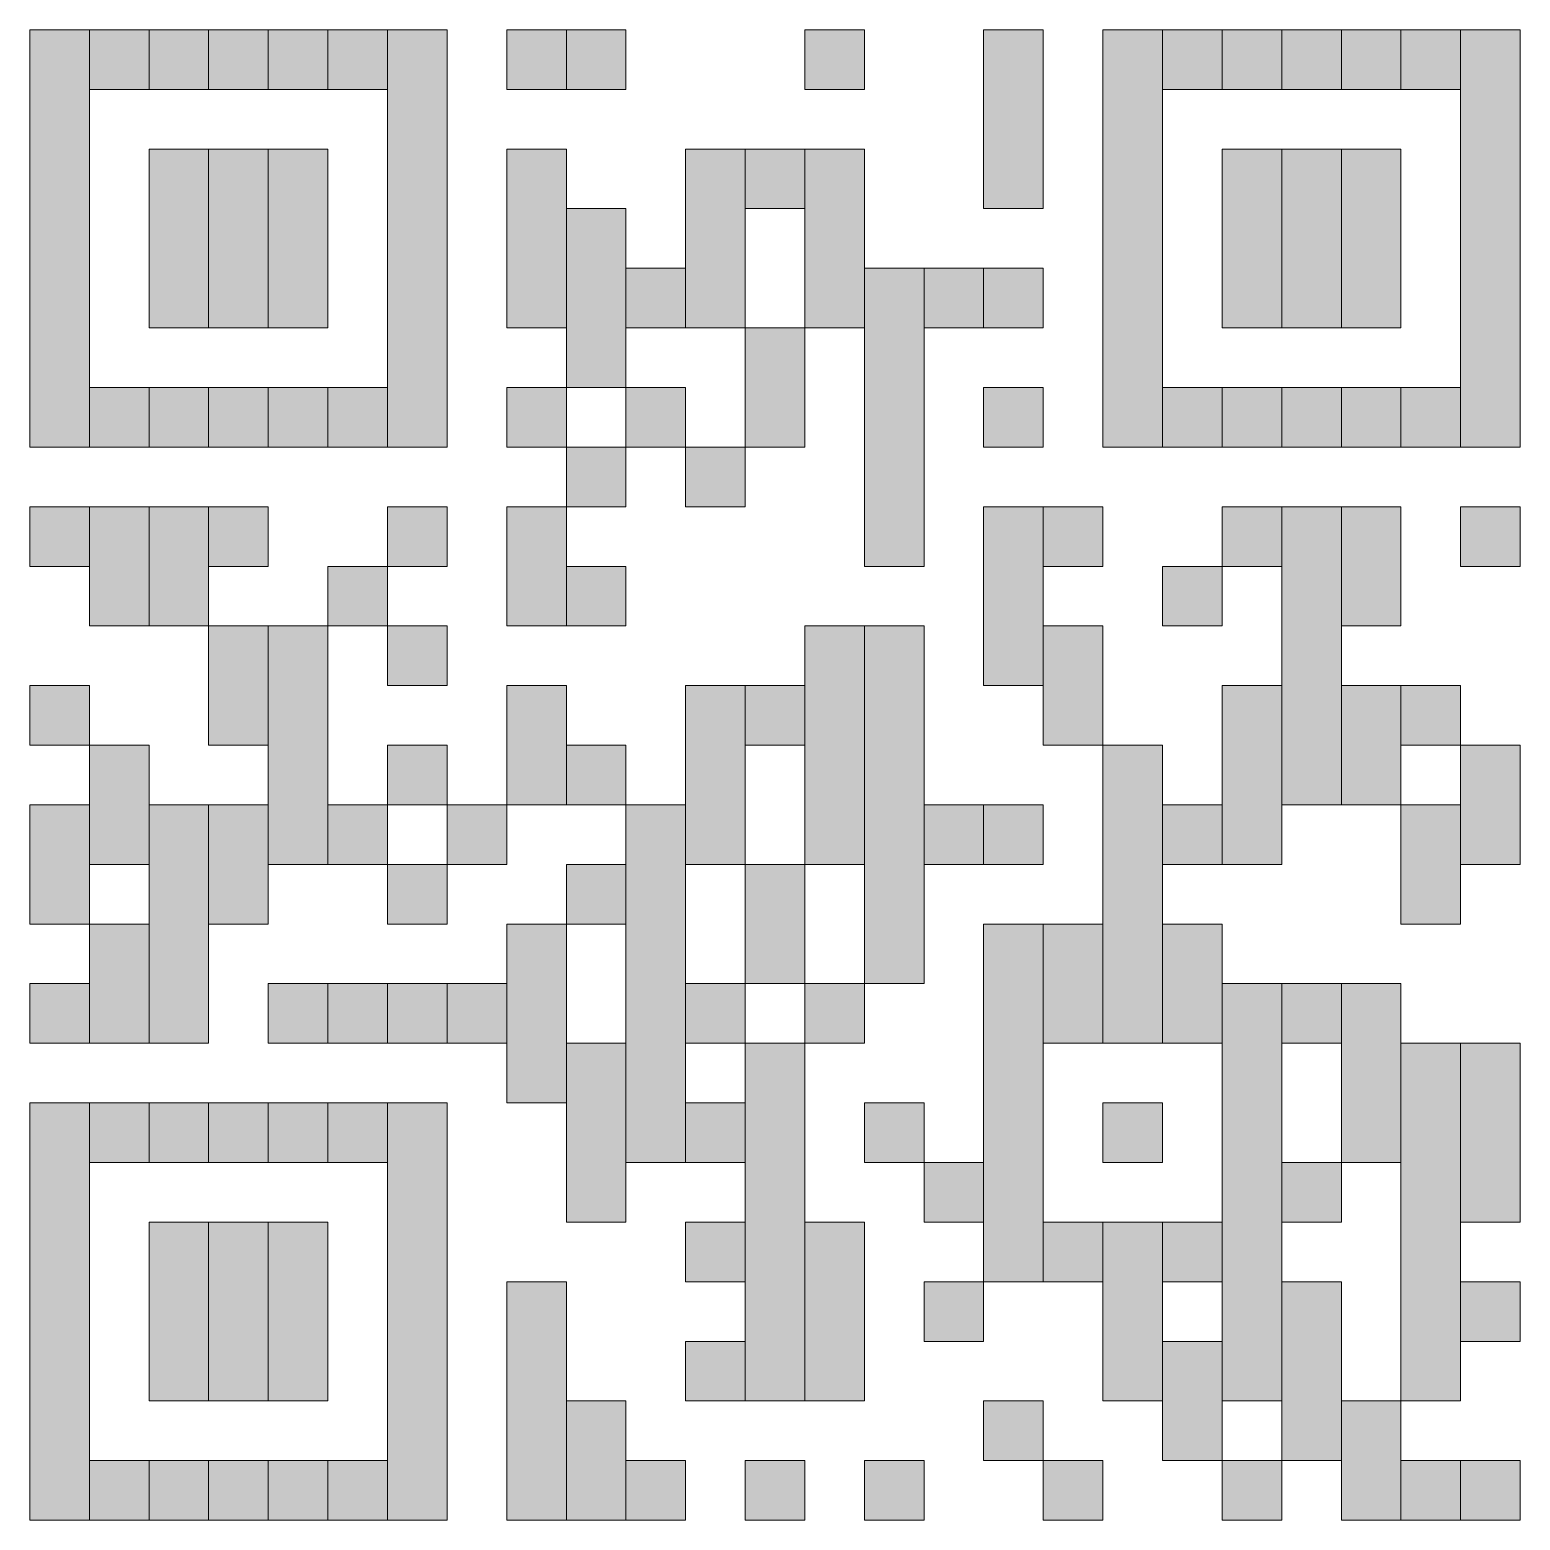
# Model space of a CAD drawing. Header units: inches. Extents: x 206 to 406, y 296 to 496.
import ezdxf

# ---------------------------------------------------------------- set-up
doc = ezdxf.new("R2010")
doc.units = ezdxf.units.IN
doc.header["$MEASUREMENT"] = 0
doc.layers.add('Layer 1', color=7, linetype='Continuous')

# ---------------------------------------------------------------- blocks, each defined once
blk = doc.blocks.new('block 2')
at = {"layer": 'Layer 1', "true_color": 0xffffff}
h = blk.add_hatch(color=7, dxfattribs=at)
h.dxf.hatch_style = 2
h.paths.add_polyline_path([(206, 440), (206, 496), (214, 496), (214, 440)])
h = blk.add_hatch(color=7, dxfattribs=at)
h.dxf.hatch_style = 2
h.paths.add_polyline_path([(214, 488), (214, 496), (222, 496), (222, 488)])
h = blk.add_hatch(color=7, dxfattribs=at)
h.dxf.hatch_style = 2
h.paths.add_polyline_path([(222, 488), (222, 496), (230, 496), (230, 488)])
h = blk.add_hatch(color=7, dxfattribs=at)
h.dxf.hatch_style = 2
h.paths.add_polyline_path([(230, 488), (230, 496), (238, 496), (238, 488)])
h = blk.add_hatch(color=7, dxfattribs=at)
h.dxf.hatch_style = 2
h.paths.add_polyline_path([(238, 488), (238, 496), (246, 496), (246, 488)])
h = blk.add_hatch(color=7, dxfattribs=at)
h.dxf.hatch_style = 2
h.paths.add_polyline_path([(246, 488), (246, 496), (254, 496), (254, 488)])
h = blk.add_hatch(color=7, dxfattribs=at)
h.dxf.hatch_style = 2
h.paths.add_polyline_path([(254, 440), (254, 496), (262, 496), (262, 440)])
h = blk.add_hatch(color=7, dxfattribs=at)
h.dxf.hatch_style = 2
h.paths.add_polyline_path([(270, 488), (270, 496), (278, 496), (278, 488)])
h = blk.add_hatch(color=7, dxfattribs=at)
h.dxf.hatch_style = 2
h.paths.add_polyline_path([(278, 488), (278, 496), (286, 496), (286, 488)])
h = blk.add_hatch(color=7, dxfattribs=at)
h.dxf.hatch_style = 2
h.paths.add_polyline_path([(310, 488), (310, 496), (318, 496), (318, 488)])
h = blk.add_hatch(color=7, dxfattribs=at)
h.dxf.hatch_style = 2
h.paths.add_polyline_path([(334, 472), (334, 496), (342, 496), (342, 472)])
h = blk.add_hatch(color=7, dxfattribs=at)
h.dxf.hatch_style = 2
h.paths.add_polyline_path([(350, 440), (350, 496), (358, 496), (358, 440)])
h = blk.add_hatch(color=7, dxfattribs=at)
h.dxf.hatch_style = 2
h.paths.add_polyline_path([(358, 488), (358, 496), (366, 496), (366, 488)])
h = blk.add_hatch(color=7, dxfattribs=at)
h.dxf.hatch_style = 2
h.paths.add_polyline_path([(366, 488), (366, 496), (374, 496), (374, 488)])
h = blk.add_hatch(color=7, dxfattribs=at)
h.dxf.hatch_style = 2
h.paths.add_polyline_path([(374, 488), (374, 496), (382, 496), (382, 488)])
h = blk.add_hatch(color=7, dxfattribs=at)
h.dxf.hatch_style = 2
h.paths.add_polyline_path([(382, 488), (382, 496), (390, 496), (390, 488)])
h = blk.add_hatch(color=7, dxfattribs=at)
h.dxf.hatch_style = 2
h.paths.add_polyline_path([(390, 488), (390, 496), (398, 496), (398, 488)])
h = blk.add_hatch(color=7, dxfattribs=at)
h.dxf.hatch_style = 2
h.paths.add_polyline_path([(398, 440), (398, 496), (406, 496), (406, 440)])
h = blk.add_hatch(color=7, dxfattribs=at)
h.dxf.hatch_style = 2
h.paths.add_polyline_path([(222, 456), (222, 480), (230, 480), (230, 456)])
h = blk.add_hatch(color=7, dxfattribs=at)
h.dxf.hatch_style = 2
h.paths.add_polyline_path([(230, 456), (230, 480), (238, 480), (238, 456)])
h = blk.add_hatch(color=7, dxfattribs=at)
h.dxf.hatch_style = 2
h.paths.add_polyline_path([(238, 456), (238, 480), (246, 480), (246, 456)])
h = blk.add_hatch(color=7, dxfattribs=at)
h.dxf.hatch_style = 2
h.paths.add_polyline_path([(270, 456), (270, 480), (278, 480), (278, 456)])
h = blk.add_hatch(color=7, dxfattribs=at)
h.dxf.hatch_style = 2
h.paths.add_polyline_path([(294, 456), (294, 480), (302, 480), (302, 456)])
h = blk.add_hatch(color=7, dxfattribs=at)
h.dxf.hatch_style = 2
h.paths.add_polyline_path([(302, 472), (302, 480), (310, 480), (310, 472)])
h = blk.add_hatch(color=7, dxfattribs=at)
h.dxf.hatch_style = 2
h.paths.add_polyline_path([(310, 456), (310, 480), (318, 480), (318, 456)])
h = blk.add_hatch(color=7, dxfattribs=at)
h.dxf.hatch_style = 2
h.paths.add_polyline_path([(366, 456), (366, 480), (374, 480), (374, 456)])
h = blk.add_hatch(color=7, dxfattribs=at)
h.dxf.hatch_style = 2
h.paths.add_polyline_path([(374, 456), (374, 480), (382, 480), (382, 456)])
h = blk.add_hatch(color=7, dxfattribs=at)
h.dxf.hatch_style = 2
h.paths.add_polyline_path([(382, 456), (382, 480), (390, 480), (390, 456)])
h = blk.add_hatch(color=7, dxfattribs=at)
h.dxf.hatch_style = 2
h.paths.add_polyline_path([(278, 448), (278, 472), (286, 472), (286, 448)])
h = blk.add_hatch(color=7, dxfattribs=at)
h.dxf.hatch_style = 2
h.paths.add_polyline_path([(286, 456), (286, 464), (294, 464), (294, 456)])
h = blk.add_hatch(color=7, dxfattribs=at)
h.dxf.hatch_style = 2
h.paths.add_polyline_path([(318, 424), (318, 464), (326, 464), (326, 424)])
h = blk.add_hatch(color=7, dxfattribs=at)
h.dxf.hatch_style = 2
h.paths.add_polyline_path([(326, 456), (326, 464), (334, 464), (334, 456)])
h = blk.add_hatch(color=7, dxfattribs=at)
h.dxf.hatch_style = 2
h.paths.add_polyline_path([(334, 456), (334, 464), (342, 464), (342, 456)])
h = blk.add_hatch(color=7, dxfattribs=at)
h.dxf.hatch_style = 2
h.paths.add_polyline_path([(302, 440), (302, 456), (310, 456), (310, 440)])
h = blk.add_hatch(color=7, dxfattribs=at)
h.dxf.hatch_style = 2
h.paths.add_polyline_path([(214, 440), (214, 448), (222, 448), (222, 440)])
h = blk.add_hatch(color=7, dxfattribs=at)
h.dxf.hatch_style = 2
h.paths.add_polyline_path([(222, 440), (222, 448), (230, 448), (230, 440)])
h = blk.add_hatch(color=7, dxfattribs=at)
h.dxf.hatch_style = 2
h.paths.add_polyline_path([(230, 440), (230, 448), (238, 448), (238, 440)])
h = blk.add_hatch(color=7, dxfattribs=at)
h.dxf.hatch_style = 2
h.paths.add_polyline_path([(238, 440), (238, 448), (246, 448), (246, 440)])
h = blk.add_hatch(color=7, dxfattribs=at)
h.dxf.hatch_style = 2
h.paths.add_polyline_path([(246, 440), (246, 448), (254, 448), (254, 440)])
h = blk.add_hatch(color=7, dxfattribs=at)
h.dxf.hatch_style = 2
h.paths.add_polyline_path([(270, 440), (270, 448), (278, 448), (278, 440)])
h = blk.add_hatch(color=7, dxfattribs=at)
h.dxf.hatch_style = 2
h.paths.add_polyline_path([(286, 440), (286, 448), (294, 448), (294, 440)])
h = blk.add_hatch(color=7, dxfattribs=at)
h.dxf.hatch_style = 2
h.paths.add_polyline_path([(334, 440), (334, 448), (342, 448), (342, 440)])
h = blk.add_hatch(color=7, dxfattribs=at)
h.dxf.hatch_style = 2
h.paths.add_polyline_path([(358, 440), (358, 448), (366, 448), (366, 440)])
h = blk.add_hatch(color=7, dxfattribs=at)
h.dxf.hatch_style = 2
h.paths.add_polyline_path([(366, 440), (366, 448), (374, 448), (374, 440)])
h = blk.add_hatch(color=7, dxfattribs=at)
h.dxf.hatch_style = 2
h.paths.add_polyline_path([(374, 440), (374, 448), (382, 448), (382, 440)])
h = blk.add_hatch(color=7, dxfattribs=at)
h.dxf.hatch_style = 2
h.paths.add_polyline_path([(382, 440), (382, 448), (390, 448), (390, 440)])
h = blk.add_hatch(color=7, dxfattribs=at)
h.dxf.hatch_style = 2
h.paths.add_polyline_path([(390, 440), (390, 448), (398, 448), (398, 440)])
h = blk.add_hatch(color=7, dxfattribs=at)
h.dxf.hatch_style = 2
h.paths.add_polyline_path([(278, 432), (278, 440), (286, 440), (286, 432)])
h = blk.add_hatch(color=7, dxfattribs=at)
h.dxf.hatch_style = 2
h.paths.add_polyline_path([(294, 432), (294, 440), (302, 440), (302, 432)])
h = blk.add_hatch(color=7, dxfattribs=at)
h.dxf.hatch_style = 2
h.paths.add_polyline_path([(206, 424), (206, 432), (214, 432), (214, 424)])
h = blk.add_hatch(color=7, dxfattribs=at)
h.dxf.hatch_style = 2
h.paths.add_polyline_path([(214, 416), (214, 432), (222, 432), (222, 416)])
h = blk.add_hatch(color=7, dxfattribs=at)
h.dxf.hatch_style = 2
h.paths.add_polyline_path([(222, 416), (222, 432), (230, 432), (230, 416)])
h = blk.add_hatch(color=7, dxfattribs=at)
h.dxf.hatch_style = 2
h.paths.add_polyline_path([(230, 424), (230, 432), (238, 432), (238, 424)])
h = blk.add_hatch(color=7, dxfattribs=at)
h.dxf.hatch_style = 2
h.paths.add_polyline_path([(254, 424), (254, 432), (262, 432), (262, 424)])
h = blk.add_hatch(color=7, dxfattribs=at)
h.dxf.hatch_style = 2
h.paths.add_polyline_path([(270, 416), (270, 432), (278, 432), (278, 416)])
h = blk.add_hatch(color=7, dxfattribs=at)
h.dxf.hatch_style = 2
h.paths.add_polyline_path([(334, 408), (334, 432), (342, 432), (342, 408)])
h = blk.add_hatch(color=7, dxfattribs=at)
h.dxf.hatch_style = 2
h.paths.add_polyline_path([(342, 424), (342, 432), (350, 432), (350, 424)])
h = blk.add_hatch(color=7, dxfattribs=at)
h.dxf.hatch_style = 2
h.paths.add_polyline_path([(366, 424), (366, 432), (374, 432), (374, 424)])
h = blk.add_hatch(color=7, dxfattribs=at)
h.dxf.hatch_style = 2
h.paths.add_polyline_path([(374, 392), (374, 432), (382, 432), (382, 392)])
h = blk.add_hatch(color=7, dxfattribs=at)
h.dxf.hatch_style = 2
h.paths.add_polyline_path([(382, 416), (382, 432), (390, 432), (390, 416)])
h = blk.add_hatch(color=7, dxfattribs=at)
h.dxf.hatch_style = 2
h.paths.add_polyline_path([(398, 424), (398, 432), (406, 432), (406, 424)])
h = blk.add_hatch(color=7, dxfattribs=at)
h.dxf.hatch_style = 2
h.paths.add_polyline_path([(246, 416), (246, 424), (254, 424), (254, 416)])
h = blk.add_hatch(color=7, dxfattribs=at)
h.dxf.hatch_style = 2
h.paths.add_polyline_path([(278, 416), (278, 424), (286, 424), (286, 416)])
h = blk.add_hatch(color=7, dxfattribs=at)
h.dxf.hatch_style = 2
h.paths.add_polyline_path([(358, 416), (358, 424), (366, 424), (366, 416)])
h = blk.add_hatch(color=7, dxfattribs=at)
h.dxf.hatch_style = 2
h.paths.add_polyline_path([(230, 400), (230, 416), (238, 416), (238, 400)])
h = blk.add_hatch(color=7, dxfattribs=at)
h.dxf.hatch_style = 2
h.paths.add_polyline_path([(238, 384), (238, 416), (246, 416), (246, 384)])
h = blk.add_hatch(color=7, dxfattribs=at)
h.dxf.hatch_style = 2
h.paths.add_polyline_path([(254, 408), (254, 416), (262, 416), (262, 408)])
h = blk.add_hatch(color=7, dxfattribs=at)
h.dxf.hatch_style = 2
h.paths.add_polyline_path([(310, 384), (310, 416), (318, 416), (318, 384)])
h = blk.add_hatch(color=7, dxfattribs=at)
h.dxf.hatch_style = 2
h.paths.add_polyline_path([(318, 368), (318, 416), (326, 416), (326, 368)])
h = blk.add_hatch(color=7, dxfattribs=at)
h.dxf.hatch_style = 2
h.paths.add_polyline_path([(342, 400), (342, 416), (350, 416), (350, 400)])
h = blk.add_hatch(color=7, dxfattribs=at)
h.dxf.hatch_style = 2
h.paths.add_polyline_path([(206, 400), (206, 408), (214, 408), (214, 400)])
h = blk.add_hatch(color=7, dxfattribs=at)
h.dxf.hatch_style = 2
h.paths.add_polyline_path([(270, 392), (270, 408), (278, 408), (278, 392)])
h = blk.add_hatch(color=7, dxfattribs=at)
h.dxf.hatch_style = 2
h.paths.add_polyline_path([(294, 384), (294, 408), (302, 408), (302, 384)])
h = blk.add_hatch(color=7, dxfattribs=at)
h.dxf.hatch_style = 2
h.paths.add_polyline_path([(302, 400), (302, 408), (310, 408), (310, 400)])
h = blk.add_hatch(color=7, dxfattribs=at)
h.dxf.hatch_style = 2
h.paths.add_polyline_path([(366, 384), (366, 408), (374, 408), (374, 384)])
h = blk.add_hatch(color=7, dxfattribs=at)
h.dxf.hatch_style = 2
h.paths.add_polyline_path([(382, 392), (382, 408), (390, 408), (390, 392)])
h = blk.add_hatch(color=7, dxfattribs=at)
h.dxf.hatch_style = 2
h.paths.add_polyline_path([(390, 400), (390, 408), (398, 408), (398, 400)])
h = blk.add_hatch(color=7, dxfattribs=at)
h.dxf.hatch_style = 2
h.paths.add_polyline_path([(214, 384), (214, 400), (222, 400), (222, 384)])
h = blk.add_hatch(color=7, dxfattribs=at)
h.dxf.hatch_style = 2
h.paths.add_polyline_path([(254, 392), (254, 400), (262, 400), (262, 392)])
h = blk.add_hatch(color=7, dxfattribs=at)
h.dxf.hatch_style = 2
h.paths.add_polyline_path([(278, 392), (278, 400), (286, 400), (286, 392)])
h = blk.add_hatch(color=7, dxfattribs=at)
h.dxf.hatch_style = 2
h.paths.add_polyline_path([(350, 360), (350, 400), (358, 400), (358, 360)])
h = blk.add_hatch(color=7, dxfattribs=at)
h.dxf.hatch_style = 2
h.paths.add_polyline_path([(398, 384), (398, 400), (406, 400), (406, 384)])
h = blk.add_hatch(color=7, dxfattribs=at)
h.dxf.hatch_style = 2
h.paths.add_polyline_path([(206, 376), (206, 392), (214, 392), (214, 376)])
h = blk.add_hatch(color=7, dxfattribs=at)
h.dxf.hatch_style = 2
h.paths.add_polyline_path([(222, 360), (222, 392), (230, 392), (230, 360)])
h = blk.add_hatch(color=7, dxfattribs=at)
h.dxf.hatch_style = 2
h.paths.add_polyline_path([(230, 376), (230, 392), (238, 392), (238, 376)])
h = blk.add_hatch(color=7, dxfattribs=at)
h.dxf.hatch_style = 2
h.paths.add_polyline_path([(246, 384), (246, 392), (254, 392), (254, 384)])
h = blk.add_hatch(color=7, dxfattribs=at)
h.dxf.hatch_style = 2
h.paths.add_polyline_path([(262, 384), (262, 392), (270, 392), (270, 384)])
h = blk.add_hatch(color=7, dxfattribs=at)
h.dxf.hatch_style = 2
h.paths.add_polyline_path([(286, 344), (286, 392), (294, 392), (294, 344)])
h = blk.add_hatch(color=7, dxfattribs=at)
h.dxf.hatch_style = 2
h.paths.add_polyline_path([(326, 384), (326, 392), (334, 392), (334, 384)])
h = blk.add_hatch(color=7, dxfattribs=at)
h.dxf.hatch_style = 2
h.paths.add_polyline_path([(334, 384), (334, 392), (342, 392), (342, 384)])
h = blk.add_hatch(color=7, dxfattribs=at)
h.dxf.hatch_style = 2
h.paths.add_polyline_path([(358, 384), (358, 392), (366, 392), (366, 384)])
h = blk.add_hatch(color=7, dxfattribs=at)
h.dxf.hatch_style = 2
h.paths.add_polyline_path([(390, 376), (390, 392), (398, 392), (398, 376)])
h = blk.add_hatch(color=7, dxfattribs=at)
h.dxf.hatch_style = 2
h.paths.add_polyline_path([(254, 376), (254, 384), (262, 384), (262, 376)])
h = blk.add_hatch(color=7, dxfattribs=at)
h.dxf.hatch_style = 2
h.paths.add_polyline_path([(278, 376), (278, 384), (286, 384), (286, 376)])
h = blk.add_hatch(color=7, dxfattribs=at)
h.dxf.hatch_style = 2
h.paths.add_polyline_path([(302, 368), (302, 384), (310, 384), (310, 368)])
h = blk.add_hatch(color=7, dxfattribs=at)
h.dxf.hatch_style = 2
h.paths.add_polyline_path([(214, 360), (214, 376), (222, 376), (222, 360)])
h = blk.add_hatch(color=7, dxfattribs=at)
h.dxf.hatch_style = 2
h.paths.add_polyline_path([(270, 352), (270, 376), (278, 376), (278, 352)])
h = blk.add_hatch(color=7, dxfattribs=at)
h.dxf.hatch_style = 2
h.paths.add_polyline_path([(334, 328), (334, 376), (342, 376), (342, 328)])
h = blk.add_hatch(color=7, dxfattribs=at)
h.dxf.hatch_style = 2
h.paths.add_polyline_path([(342, 360), (342, 376), (350, 376), (350, 360)])
h = blk.add_hatch(color=7, dxfattribs=at)
h.dxf.hatch_style = 2
h.paths.add_polyline_path([(358, 360), (358, 376), (366, 376), (366, 360)])
h = blk.add_hatch(color=7, dxfattribs=at)
h.dxf.hatch_style = 2
h.paths.add_polyline_path([(206, 360), (206, 368), (214, 368), (214, 360)])
h = blk.add_hatch(color=7, dxfattribs=at)
h.dxf.hatch_style = 2
h.paths.add_polyline_path([(238, 360), (238, 368), (246, 368), (246, 360)])
h = blk.add_hatch(color=7, dxfattribs=at)
h.dxf.hatch_style = 2
h.paths.add_polyline_path([(246, 360), (246, 368), (254, 368), (254, 360)])
h = blk.add_hatch(color=7, dxfattribs=at)
h.dxf.hatch_style = 2
h.paths.add_polyline_path([(254, 360), (254, 368), (262, 368), (262, 360)])
h = blk.add_hatch(color=7, dxfattribs=at)
h.dxf.hatch_style = 2
h.paths.add_polyline_path([(262, 360), (262, 368), (270, 368), (270, 360)])
h = blk.add_hatch(color=7, dxfattribs=at)
h.dxf.hatch_style = 2
h.paths.add_polyline_path([(294, 360), (294, 368), (302, 368), (302, 360)])
h = blk.add_hatch(color=7, dxfattribs=at)
h.dxf.hatch_style = 2
h.paths.add_polyline_path([(310, 360), (310, 368), (318, 368), (318, 360)])
h = blk.add_hatch(color=7, dxfattribs=at)
h.dxf.hatch_style = 2
h.paths.add_polyline_path([(366, 312), (366, 368), (374, 368), (374, 312)])
h = blk.add_hatch(color=7, dxfattribs=at)
h.dxf.hatch_style = 2
h.paths.add_polyline_path([(374, 360), (374, 368), (382, 368), (382, 360)])
h = blk.add_hatch(color=7, dxfattribs=at)
h.dxf.hatch_style = 2
h.paths.add_polyline_path([(382, 344), (382, 368), (390, 368), (390, 344)])
h = blk.add_hatch(color=7, dxfattribs=at)
h.dxf.hatch_style = 2
h.paths.add_polyline_path([(278, 336), (278, 360), (286, 360), (286, 336)])
h = blk.add_hatch(color=7, dxfattribs=at)
h.dxf.hatch_style = 2
h.paths.add_polyline_path([(302, 312), (302, 360), (310, 360), (310, 312)])
h = blk.add_hatch(color=7, dxfattribs=at)
h.dxf.hatch_style = 2
h.paths.add_polyline_path([(390, 312), (390, 360), (398, 360), (398, 312)])
h = blk.add_hatch(color=7, dxfattribs=at)
h.dxf.hatch_style = 2
h.paths.add_polyline_path([(398, 336), (398, 360), (406, 360), (406, 336)])
h = blk.add_hatch(color=7, dxfattribs=at)
h.dxf.hatch_style = 2
h.paths.add_polyline_path([(206, 296), (206, 352), (214, 352), (214, 296)])
h = blk.add_hatch(color=7, dxfattribs=at)
h.dxf.hatch_style = 2
h.paths.add_polyline_path([(214, 344), (214, 352), (222, 352), (222, 344)])
h = blk.add_hatch(color=7, dxfattribs=at)
h.dxf.hatch_style = 2
h.paths.add_polyline_path([(222, 344), (222, 352), (230, 352), (230, 344)])
h = blk.add_hatch(color=7, dxfattribs=at)
h.dxf.hatch_style = 2
h.paths.add_polyline_path([(230, 344), (230, 352), (238, 352), (238, 344)])
h = blk.add_hatch(color=7, dxfattribs=at)
h.dxf.hatch_style = 2
h.paths.add_polyline_path([(238, 344), (238, 352), (246, 352), (246, 344)])
h = blk.add_hatch(color=7, dxfattribs=at)
h.dxf.hatch_style = 2
h.paths.add_polyline_path([(246, 344), (246, 352), (254, 352), (254, 344)])
h = blk.add_hatch(color=7, dxfattribs=at)
h.dxf.hatch_style = 2
h.paths.add_polyline_path([(254, 296), (254, 352), (262, 352), (262, 296)])
h = blk.add_hatch(color=7, dxfattribs=at)
h.dxf.hatch_style = 2
h.paths.add_polyline_path([(294, 344), (294, 352), (302, 352), (302, 344)])
h = blk.add_hatch(color=7, dxfattribs=at)
h.dxf.hatch_style = 2
h.paths.add_polyline_path([(318, 344), (318, 352), (326, 352), (326, 344)])
h = blk.add_hatch(color=7, dxfattribs=at)
h.dxf.hatch_style = 2
h.paths.add_polyline_path([(350, 344), (350, 352), (358, 352), (358, 344)])
h = blk.add_hatch(color=7, dxfattribs=at)
h.dxf.hatch_style = 2
h.paths.add_polyline_path([(326, 336), (326, 344), (334, 344), (334, 336)])
h = blk.add_hatch(color=7, dxfattribs=at)
h.dxf.hatch_style = 2
h.paths.add_polyline_path([(374, 336), (374, 344), (382, 344), (382, 336)])
h = blk.add_hatch(color=7, dxfattribs=at)
h.dxf.hatch_style = 2
h.paths.add_polyline_path([(222, 312), (222, 336), (230, 336), (230, 312)])
h = blk.add_hatch(color=7, dxfattribs=at)
h.dxf.hatch_style = 2
h.paths.add_polyline_path([(230, 312), (230, 336), (238, 336), (238, 312)])
h = blk.add_hatch(color=7, dxfattribs=at)
h.dxf.hatch_style = 2
h.paths.add_polyline_path([(238, 312), (238, 336), (246, 336), (246, 312)])
h = blk.add_hatch(color=7, dxfattribs=at)
h.dxf.hatch_style = 2
h.paths.add_polyline_path([(294, 328), (294, 336), (302, 336), (302, 328)])
h = blk.add_hatch(color=7, dxfattribs=at)
h.dxf.hatch_style = 2
h.paths.add_polyline_path([(310, 312), (310, 336), (318, 336), (318, 312)])
h = blk.add_hatch(color=7, dxfattribs=at)
h.dxf.hatch_style = 2
h.paths.add_polyline_path([(342, 328), (342, 336), (350, 336), (350, 328)])
h = blk.add_hatch(color=7, dxfattribs=at)
h.dxf.hatch_style = 2
h.paths.add_polyline_path([(350, 312), (350, 336), (358, 336), (358, 312)])
h = blk.add_hatch(color=7, dxfattribs=at)
h.dxf.hatch_style = 2
h.paths.add_polyline_path([(358, 328), (358, 336), (366, 336), (366, 328)])
h = blk.add_hatch(color=7, dxfattribs=at)
h.dxf.hatch_style = 2
h.paths.add_polyline_path([(270, 296), (270, 328), (278, 328), (278, 296)])
h = blk.add_hatch(color=7, dxfattribs=at)
h.dxf.hatch_style = 2
h.paths.add_polyline_path([(326, 320), (326, 328), (334, 328), (334, 320)])
h = blk.add_hatch(color=7, dxfattribs=at)
h.dxf.hatch_style = 2
h.paths.add_polyline_path([(374, 304), (374, 328), (382, 328), (382, 304)])
h = blk.add_hatch(color=7, dxfattribs=at)
h.dxf.hatch_style = 2
h.paths.add_polyline_path([(398, 320), (398, 328), (406, 328), (406, 320)])
h = blk.add_hatch(color=7, dxfattribs=at)
h.dxf.hatch_style = 2
h.paths.add_polyline_path([(294, 312), (294, 320), (302, 320), (302, 312)])
h = blk.add_hatch(color=7, dxfattribs=at)
h.dxf.hatch_style = 2
h.paths.add_polyline_path([(358, 304), (358, 320), (366, 320), (366, 304)])
h = blk.add_hatch(color=7, dxfattribs=at)
h.dxf.hatch_style = 2
h.paths.add_polyline_path([(278, 296), (278, 312), (286, 312), (286, 296)])
h = blk.add_hatch(color=7, dxfattribs=at)
h.dxf.hatch_style = 2
h.paths.add_polyline_path([(334, 304), (334, 312), (342, 312), (342, 304)])
h = blk.add_hatch(color=7, dxfattribs=at)
h.dxf.hatch_style = 2
h.paths.add_polyline_path([(382, 296), (382, 312), (390, 312), (390, 296)])
h = blk.add_hatch(color=7, dxfattribs=at)
h.dxf.hatch_style = 2
h.paths.add_polyline_path([(214, 296), (214, 304), (222, 304), (222, 296)])
h = blk.add_hatch(color=7, dxfattribs=at)
h.dxf.hatch_style = 2
h.paths.add_polyline_path([(222, 296), (222, 304), (230, 304), (230, 296)])
h = blk.add_hatch(color=7, dxfattribs=at)
h.dxf.hatch_style = 2
h.paths.add_polyline_path([(230, 296), (230, 304), (238, 304), (238, 296)])
h = blk.add_hatch(color=7, dxfattribs=at)
h.dxf.hatch_style = 2
h.paths.add_polyline_path([(238, 296), (238, 304), (246, 304), (246, 296)])
h = blk.add_hatch(color=7, dxfattribs=at)
h.dxf.hatch_style = 2
h.paths.add_polyline_path([(246, 296), (246, 304), (254, 304), (254, 296)])
h = blk.add_hatch(color=7, dxfattribs=at)
h.dxf.hatch_style = 2
h.paths.add_polyline_path([(286, 296), (286, 304), (294, 304), (294, 296)])
h = blk.add_hatch(color=7, dxfattribs=at)
h.dxf.hatch_style = 2
h.paths.add_polyline_path([(302, 296), (302, 304), (310, 304), (310, 296)])
h = blk.add_hatch(color=7, dxfattribs=at)
h.dxf.hatch_style = 2
h.paths.add_polyline_path([(318, 296), (318, 304), (326, 304), (326, 296)])
h = blk.add_hatch(color=7, dxfattribs=at)
h.dxf.hatch_style = 2
h.paths.add_polyline_path([(342, 296), (342, 304), (350, 304), (350, 296)])
h = blk.add_hatch(color=7, dxfattribs=at)
h.dxf.hatch_style = 2
h.paths.add_polyline_path([(366, 296), (366, 304), (374, 304), (374, 296)])
h = blk.add_hatch(color=7, dxfattribs=at)
h.dxf.hatch_style = 2
h.paths.add_polyline_path([(390, 296), (390, 304), (398, 304), (398, 296)])
h = blk.add_hatch(color=7, dxfattribs=at)
h.dxf.hatch_style = 2
h.paths.add_polyline_path([(398, 296), (398, 304), (406, 304), (406, 296)])
at = {"layer": 'Layer 1', "lineweight": 0}
for points in [[(206, 440), (206, 496), (214, 496), (214, 440), (206, 440)], [(214, 488), (214, 496), (222, 496), (222, 488), (214, 488)], [(222, 488), (222, 496), (230, 496), (230, 488), (222, 488)], [(230, 488), (230, 496), (238, 496), (238, 488), (230, 488)], [(238, 488), (238, 496), (246, 496), (246, 488), (238, 488)], [(246, 488), (246, 496), (254, 496), (254, 488), (246, 488)], [(254, 440), (254, 496), (262, 496), (262, 440), (254, 440)], [(270, 488), (270, 496), (278, 496), (278, 488), (270, 488)], [(278, 488), (278, 496), (286, 496), (286, 488), (278, 488)], [(310, 488), (310, 496), (318, 496), (318, 488), (310, 488)], [(334, 472), (334, 496), (342, 496), (342, 472), (334, 472)], [(350, 440), (350, 496), (358, 496), (358, 440), (350, 440)], [(358, 488), (358, 496), (366, 496), (366, 488), (358, 488)], [(366, 488), (366, 496), (374, 496), (374, 488), (366, 488)], [(374, 488), (374, 496), (382, 496), (382, 488), (374, 488)], [(382, 488), (382, 496), (390, 496), (390, 488), (382, 488)], [(390, 488), (390, 496), (398, 496), (398, 488), (390, 488)], [(398, 440), (398, 496), (406, 496), (406, 440), (398, 440)], [(222, 456), (222, 480), (230, 480), (230, 456), (222, 456)], [(230, 456), (230, 480), (238, 480), (238, 456), (230, 456)], [(238, 456), (238, 480), (246, 480), (246, 456), (238, 456)], [(270, 456), (270, 480), (278, 480), (278, 456), (270, 456)], [(294, 456), (294, 480), (302, 480), (302, 456), (294, 456)], [(302, 472), (302, 480), (310, 480), (310, 472), (302, 472)], [(310, 456), (310, 480), (318, 480), (318, 456), (310, 456)], [(366, 456), (366, 480), (374, 480), (374, 456), (366, 456)], [(374, 456), (374, 480), (382, 480), (382, 456), (374, 456)], [(382, 456), (382, 480), (390, 480), (390, 456), (382, 456)], [(278, 448), (278, 472), (286, 472), (286, 448), (278, 448)], [(286, 456), (286, 464), (294, 464), (294, 456), (286, 456)], [(318, 424), (318, 464), (326, 464), (326, 424), (318, 424)], [(326, 456), (326, 464), (334, 464), (334, 456), (326, 456)], [(334, 456), (334, 464), (342, 464), (342, 456), (334, 456)], [(302, 440), (302, 456), (310, 456), (310, 440), (302, 440)], [(214, 440), (214, 448), (222, 448), (222, 440), (214, 440)], [(222, 440), (222, 448), (230, 448), (230, 440), (222, 440)], [(230, 440), (230, 448), (238, 448), (238, 440), (230, 440)], [(238, 440), (238, 448), (246, 448), (246, 440), (238, 440)], [(246, 440), (246, 448), (254, 448), (254, 440), (246, 440)], [(270, 440), (270, 448), (278, 448), (278, 440), (270, 440)], [(286, 440), (286, 448), (294, 448), (294, 440), (286, 440)], [(334, 440), (334, 448), (342, 448), (342, 440), (334, 440)], [(358, 440), (358, 448), (366, 448), (366, 440), (358, 440)], [(366, 440), (366, 448), (374, 448), (374, 440), (366, 440)], [(374, 440), (374, 448), (382, 448), (382, 440), (374, 440)], [(382, 440), (382, 448), (390, 448), (390, 440), (382, 440)], [(390, 440), (390, 448), (398, 448), (398, 440), (390, 440)], [(278, 432), (278, 440), (286, 440), (286, 432), (278, 432)], [(294, 432), (294, 440), (302, 440), (302, 432), (294, 432)], [(206, 424), (206, 432), (214, 432), (214, 424), (206, 424)], [(214, 416), (214, 432), (222, 432), (222, 416), (214, 416)], [(222, 416), (222, 432), (230, 432), (230, 416), (222, 416)], [(230, 424), (230, 432), (238, 432), (238, 424), (230, 424)], [(254, 424), (254, 432), (262, 432), (262, 424), (254, 424)], [(270, 416), (270, 432), (278, 432), (278, 416), (270, 416)], [(334, 408), (334, 432), (342, 432), (342, 408), (334, 408)], [(342, 424), (342, 432), (350, 432), (350, 424), (342, 424)], [(366, 424), (366, 432), (374, 432), (374, 424), (366, 424)], [(374, 392), (374, 432), (382, 432), (382, 392), (374, 392)], [(382, 416), (382, 432), (390, 432), (390, 416), (382, 416)], [(398, 424), (398, 432), (406, 432), (406, 424), (398, 424)], [(246, 416), (246, 424), (254, 424), (254, 416), (246, 416)], [(278, 416), (278, 424), (286, 424), (286, 416), (278, 416)], [(358, 416), (358, 424), (366, 424), (366, 416), (358, 416)], [(230, 400), (230, 416), (238, 416), (238, 400), (230, 400)], [(238, 384), (238, 416), (246, 416), (246, 384), (238, 384)], [(254, 408), (254, 416), (262, 416), (262, 408), (254, 408)], [(310, 384), (310, 416), (318, 416), (318, 384), (310, 384)], [(318, 368), (318, 416), (326, 416), (326, 368), (318, 368)], [(342, 400), (342, 416), (350, 416), (350, 400), (342, 400)], [(206, 400), (206, 408), (214, 408), (214, 400), (206, 400)], [(270, 392), (270, 408), (278, 408), (278, 392), (270, 392)], [(294, 384), (294, 408), (302, 408), (302, 384), (294, 384)], [(302, 400), (302, 408), (310, 408), (310, 400), (302, 400)], [(366, 384), (366, 408), (374, 408), (374, 384), (366, 384)], [(382, 392), (382, 408), (390, 408), (390, 392), (382, 392)], [(390, 400), (390, 408), (398, 408), (398, 400), (390, 400)], [(214, 384), (214, 400), (222, 400), (222, 384), (214, 384)], [(254, 392), (254, 400), (262, 400), (262, 392), (254, 392)], [(278, 392), (278, 400), (286, 400), (286, 392), (278, 392)], [(350, 360), (350, 400), (358, 400), (358, 360), (350, 360)], [(398, 384), (398, 400), (406, 400), (406, 384), (398, 384)], [(206, 376), (206, 392), (214, 392), (214, 376), (206, 376)], [(222, 360), (222, 392), (230, 392), (230, 360), (222, 360)], [(230, 376), (230, 392), (238, 392), (238, 376), (230, 376)], [(246, 384), (246, 392), (254, 392), (254, 384), (246, 384)], [(262, 384), (262, 392), (270, 392), (270, 384), (262, 384)], [(286, 344), (286, 392), (294, 392), (294, 344), (286, 344)], [(326, 384), (326, 392), (334, 392), (334, 384), (326, 384)], [(334, 384), (334, 392), (342, 392), (342, 384), (334, 384)], [(358, 384), (358, 392), (366, 392), (366, 384), (358, 384)], [(390, 376), (390, 392), (398, 392), (398, 376), (390, 376)], [(254, 376), (254, 384), (262, 384), (262, 376), (254, 376)], [(278, 376), (278, 384), (286, 384), (286, 376), (278, 376)], [(302, 368), (302, 384), (310, 384), (310, 368), (302, 368)], [(214, 360), (214, 376), (222, 376), (222, 360), (214, 360)], [(270, 352), (270, 376), (278, 376), (278, 352), (270, 352)], [(334, 328), (334, 376), (342, 376), (342, 328), (334, 328)], [(342, 360), (342, 376), (350, 376), (350, 360), (342, 360)], [(358, 360), (358, 376), (366, 376), (366, 360), (358, 360)], [(206, 360), (206, 368), (214, 368), (214, 360), (206, 360)], [(238, 360), (238, 368), (246, 368), (246, 360), (238, 360)], [(246, 360), (246, 368), (254, 368), (254, 360), (246, 360)], [(254, 360), (254, 368), (262, 368), (262, 360), (254, 360)], [(262, 360), (262, 368), (270, 368), (270, 360), (262, 360)], [(294, 360), (294, 368), (302, 368), (302, 360), (294, 360)], [(310, 360), (310, 368), (318, 368), (318, 360), (310, 360)], [(366, 312), (366, 368), (374, 368), (374, 312), (366, 312)], [(374, 360), (374, 368), (382, 368), (382, 360), (374, 360)], [(382, 344), (382, 368), (390, 368), (390, 344), (382, 344)], [(278, 336), (278, 360), (286, 360), (286, 336), (278, 336)], [(302, 312), (302, 360), (310, 360), (310, 312), (302, 312)], [(390, 312), (390, 360), (398, 360), (398, 312), (390, 312)], [(398, 336), (398, 360), (406, 360), (406, 336), (398, 336)], [(206, 296), (206, 352), (214, 352), (214, 296), (206, 296)], [(214, 344), (214, 352), (222, 352), (222, 344), (214, 344)], [(222, 344), (222, 352), (230, 352), (230, 344), (222, 344)], [(230, 344), (230, 352), (238, 352), (238, 344), (230, 344)], [(238, 344), (238, 352), (246, 352), (246, 344), (238, 344)], [(246, 344), (246, 352), (254, 352), (254, 344), (246, 344)], [(254, 296), (254, 352), (262, 352), (262, 296), (254, 296)], [(294, 344), (294, 352), (302, 352), (302, 344), (294, 344)], [(318, 344), (318, 352), (326, 352), (326, 344), (318, 344)], [(350, 344), (350, 352), (358, 352), (358, 344), (350, 344)], [(326, 336), (326, 344), (334, 344), (334, 336), (326, 336)], [(374, 336), (374, 344), (382, 344), (382, 336), (374, 336)], [(222, 312), (222, 336), (230, 336), (230, 312), (222, 312)], [(230, 312), (230, 336), (238, 336), (238, 312), (230, 312)], [(238, 312), (238, 336), (246, 336), (246, 312), (238, 312)], [(294, 328), (294, 336), (302, 336), (302, 328), (294, 328)], [(310, 312), (310, 336), (318, 336), (318, 312), (310, 312)], [(342, 328), (342, 336), (350, 336), (350, 328), (342, 328)], [(350, 312), (350, 336), (358, 336), (358, 312), (350, 312)], [(358, 328), (358, 336), (366, 336), (366, 328), (358, 328)], [(270, 296), (270, 328), (278, 328), (278, 296), (270, 296)], [(326, 320), (326, 328), (334, 328), (334, 320), (326, 320)], [(374, 304), (374, 328), (382, 328), (382, 304), (374, 304)], [(398, 320), (398, 328), (406, 328), (406, 320), (398, 320)], [(294, 312), (294, 320), (302, 320), (302, 312), (294, 312)], [(358, 304), (358, 320), (366, 320), (366, 304), (358, 304)], [(278, 296), (278, 312), (286, 312), (286, 296), (278, 296)], [(334, 304), (334, 312), (342, 312), (342, 304), (334, 304)], [(382, 296), (382, 312), (390, 312), (390, 296), (382, 296)], [(214, 296), (214, 304), (222, 304), (222, 296), (214, 296)], [(222, 296), (222, 304), (230, 304), (230, 296), (222, 296)], [(230, 296), (230, 304), (238, 304), (238, 296), (230, 296)], [(238, 296), (238, 304), (246, 304), (246, 296), (238, 296)], [(246, 296), (246, 304), (254, 304), (254, 296), (246, 296)], [(286, 296), (286, 304), (294, 304), (294, 296), (286, 296)], [(302, 296), (302, 304), (310, 304), (310, 296), (302, 296)], [(318, 296), (318, 304), (326, 304), (326, 296), (318, 296)], [(342, 296), (342, 304), (350, 304), (350, 296), (342, 296)], [(366, 296), (366, 304), (374, 304), (374, 296), (366, 296)], [(390, 296), (390, 304), (398, 304), (398, 296), (390, 296)], [(398, 296), (398, 304), (406, 304), (406, 296), (398, 296)]]:
    blk.add_lwpolyline(points, dxfattribs=at)

msp = doc.modelspace()

# ---------------------------------------------------------------- block references
at = {"layer": 'Layer 1'}
msp.add_blockref('block 2', (0, 0), dxfattribs=at)

doc.saveas('drawing.dxf')
